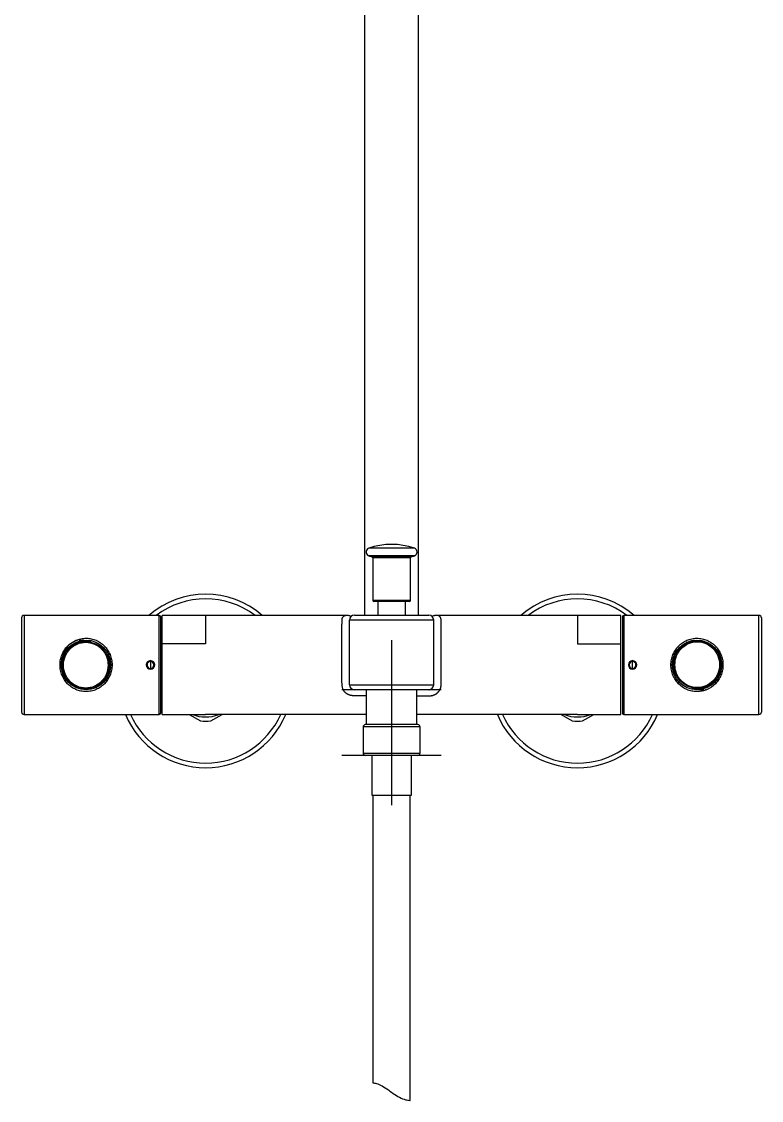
# Model space of a CAD drawing. Header units: millimetres. Extents: x -60 to 7633, y -2614 to 2146.
# Drawn here: x 2818 to 3116.4, y 236.2 to 671.6 of the extents above; entities that cross this region are included whole.
import ezdxf
from ezdxf.lldxf.tags import DXFTag

# ---------------------------------------------------------------- set-up
doc = ezdxf.new("R2010")
doc.units = ezdxf.units.MM
doc.layers.get('0').update_dxf_attribs({"color": 250})
tags = doc.linetypes.add('CENTER2', pattern=[28.575, 19.05, -3.175, 3.175, -3.175]).pattern_tags.tags
tags[10:11] = [DXFTag(74, 4), DXFTag(75, 0), DXFTag(340, '0'), DXFTag(46, 0.0), DXFTag(50, 0.0), DXFTag(44, 0.0), DXFTag(45, 0.0)]
tags[8:9] = [DXFTag(74, 4), DXFTag(75, 0), DXFTag(340, '0'), DXFTag(46, 0.0), DXFTag(50, 0.0), DXFTag(44, 0.0), DXFTag(45, 0.0)]
tags[6:7] = [DXFTag(74, 4), DXFTag(75, 0), DXFTag(340, '0'), DXFTag(46, 0.0), DXFTag(50, 0.0), DXFTag(44, 0.0), DXFTag(45, 0.0)]
tags[4:5] = [DXFTag(74, 4), DXFTag(75, 0), DXFTag(340, '0'), DXFTag(46, 0.0), DXFTag(50, 0.0), DXFTag(44, 0.0), DXFTag(45, 0.0)]

msp = doc.modelspace()

# ---------------------------------------------------------------- linework, layer by layer
at = {"linetype": 'Continuous'}
for p, q in [((2956.34, 838.79), (2956.34, 432.08)), ((2978.14, 432.08), (2978.14, 838.79)), ((2976.47, 459.05), (2958.02, 459.05)), ((2976.47, 456.03), (2958.02, 456.03)), ((2959.29, 455.62), (2975.2, 455.62)), ((2974.84, 455.14), (2959.64, 455.14)), ((2959.64, 455.14), (2959.64, 438.08)), ((2974.84, 438.08), (2974.84, 455.14)), ((2959.64, 438.08), (2974.84, 438.08)), ((2974.34, 437.58), (2960.14, 437.58)), ((2961.64, 437.58), (2961.64, 432.08)), ((2972.84, 432.08), (2972.84, 437.58)), ((2818.99, 431.98), (2818.99, 391.98)), ((2873.49, 431.98), (2818.99, 431.98)), ((2873.49, 391.98), (2873.49, 431.98)), ((2873.99, 431.48), (2873.99, 392.48)), ((2874.74, 420.43), (2874.74, 431.98)), ((2892.24, 431.98), (2874.74, 431.98)), ((2892.24, 431.98), (2892.24, 420.43)), ((2948.61, 431.98), (2892.24, 431.98)), ((2952.24, 432.08), (2982.24, 432.08)), ((3042.24, 431.98), (2985.87, 431.98)), ((3042.24, 431.98), (3042.24, 420.43)), ((3059.74, 431.98), (3042.24, 431.98)), ((3059.74, 420.43), (3059.74, 431.98)), ((3060.44, 431.48), (3060.44, 392.48)), ((3060.94, 431.98), (3060.94, 391.98)), ((3115.44, 431.98), (3060.94, 431.98)), ((3115.44, 391.98), (3115.44, 431.98)), ((2817.99, 430.98), (2817.99, 392.98)), ((2947.24, 405.01), (2947.24, 427.84)), ((2984.24, 430.08), (2950.24, 430.08)), ((2950.24, 403.98), (2950.24, 430.08)), ((2984.24, 403.98), (2984.24, 430.08)), ((3116.44, 430.98), (3116.44, 392.98)), ((2840.59, 421.96), (2840.59, 421.95)), ((2840.59, 421.22), (2840.59, 420.79)), ((2840.69, 421.47), (2840.69, 420.88)), ((2843.19, 421.85), (2841.19, 421.85)), ((2841.19, 421.37), (2841.19, 421.58)), ((2841.19, 421.37), (2841.19, 420.92)), ((2843.19, 421.37), (2841.19, 421.37)), ((2843.19, 421.85), (2843.19, 421.37)), ((2843.69, 422), (2843.69, 421.49)), ((2844.12, 421.68), (2845.08, 421.68)), ((2845.49, 421.3), (2845.49, 421.86)), ((2845.99, 421.13), (2845.99, 421.79)), ((2892.24, 420.43), (2874.74, 420.43)), ((2874.74, 391.98), (2874.74, 420.43)), ((3042.24, 420.43), (3059.74, 420.43)), ((3059.74, 391.98), (3059.74, 420.43)), ((3086.14, 420.99), (3087.35, 420.99)), ((3087.35, 420.99), (3086.14, 420.99)), ((3088.09, 421.69), (3090.99, 421.69)), ((3090.99, 421.93), (3090.99, 421.69)), ((3091.24, 421.62), (3091.24, 421.96)), ((3095.24, 420.34), (3095.24, 420.74)), ((3096.22, 419.9), (3097.92, 418.42)), ((3097.92, 418.42), (3099.04, 416.88)), ((2834.39, 411.86), (2834.39, 414.97)), ((2852.36, 416.12), (2853.09, 416.12)), ((2852.62, 415.6), (2853.3, 415.6)), ((2853.44, 415.1), (2852.79, 415.1)), ((2853.44, 415.1), (2853.44, 408.83)), ((2853.59, 409.34), (2853.59, 414.76)), ((2869.99, 413.7), (2869.99, 413.38)), ((3064.44, 413.38), (3064.44, 413.7)), ((3080.84, 414.62), (3080.84, 409.2)), ((3080.99, 408.85), (3080.99, 415.13)), ((3099.34, 416.45), (3099.34, 415.94)), ((3099.34, 415.94), (3099.44, 415.41)), ((2869.99, 413.38), (2869.99, 410.58)), ((2869.99, 410.58), (2869.99, 410.26)), ((3064.44, 410.58), (3064.44, 413.38)), ((3064.44, 410.26), (3064.44, 410.58)), ((3100.04, 412.1), (3100.04, 408.99)), ((2835.09, 408.02), (2835, 408.54)), ((2835.09, 407.5), (2835.09, 408.02)), ((2836.51, 405.54), (2835.39, 407.08)), ((2838.22, 404.06), (2836.51, 405.54)), ((3080.99, 408.85), (3081.64, 408.85)), ((3081.82, 408.36), (3081.13, 408.36)), ((3082.07, 407.84), (3081.34, 407.84)), ((2839.19, 403.61), (2839.19, 403.22)), ((2843.19, 402.34), (2843.19, 401.99)), ((2843.44, 402.03), (2843.44, 402.27)), ((2846.35, 402.27), (2843.44, 402.27)), ((2848.29, 402.97), (2847.08, 402.97)), ((2847.08, 402.97), (2848.29, 402.97)), ((2950.24, 403.98), (2984.24, 403.98)), ((2982.24, 401.98), (2952.24, 401.98)), ((2956.99, 401.98), (2956.99, 387.93)), ((2977.49, 387.93), (2977.49, 401.98)), ((2982.24, 401.98), (2982.39, 401.98)), ((3088.44, 402.83), (3088.44, 402.17)), ((3088.94, 402.66), (3088.94, 402.1)), ((3090.32, 402.28), (3089.36, 402.28)), ((3090.74, 401.95), (3090.74, 402.47)), ((3091.24, 402.58), (3093.24, 402.58)), ((3091.24, 402.11), (3091.24, 402.58)), ((3091.24, 402.11), (3093.24, 402.11)), ((3093.24, 402.58), (3093.24, 403.03)), ((3093.24, 402.58), (3093.24, 402.38)), ((3093.74, 402.49), (3093.74, 403.08)), ((3093.84, 402.74), (3093.84, 403.17)), ((3093.84, 401.99), (3093.84, 402.01)), ((2956.99, 399.5), (2952.08, 399.51)), ((2977.49, 399.5), (2982.4, 399.51)), ((2818.99, 391.98), (2873.49, 391.98)), ((2874.74, 391.98), (2892.23, 391.98)), ((2885.63, 391.98), (2890.15, 389.36)), ((2956.99, 391.98), (2892.24, 391.98)), ((2894.33, 389.36), (2898.85, 391.97)), ((3042.24, 391.98), (2977.49, 391.98)), ((3035.63, 391.98), (3040.15, 389.36)), ((3042.25, 391.98), (3059.74, 391.98)), ((3044.33, 389.36), (3048.85, 391.97)), ((3060.94, 391.98), (3115.44, 391.98)), ((2977.84, 387.93), (2956.64, 387.93)), ((2978.74, 386.93), (2955.74, 386.93)), ((2955.74, 386.93), (2955.74, 376.43)), ((2978.74, 376.43), (2978.74, 386.93)), ((2955.74, 376.43), (2978.74, 376.43)), ((2977.74, 375.43), (2956.74, 375.43)), ((2959.24, 375.43), (2959.24, 359.43)), ((2975.24, 359.43), (2975.24, 375.43)), ((2959.24, 359.43), (2975.24, 359.43)), ((2959.74, 359.43), (2959.74, 243.33)), ((2974.74, 236.24), (2974.74, 359.43))]:
    msp.add_line(p, q, dxfattribs=at)
at = {"linetype": 'CENTER2'}
for p, q in [((2967.24, 421.98), (2967.24, 381.98)), ((2987.24, 401.98), (2947.24, 401.98)), ((2967.24, 395.43), (2967.24, 355.43)), ((2987.24, 375.43), (2947.24, 375.43))]:
    msp.add_line(p, q, dxfattribs=at)
at = {"linetype": 'Continuous'}
for centre, radius in [((2843.99, 411.98), 10), ((2843.89, 411.88), 9.5), ((3090.44, 411.98), 10), ((3090.54, 412.08), 9.5)]:
    msp.add_circle(centre, radius, dxfattribs=at)
for centre, radius, start, end in [((2958.54, 457.54), 1.6, 109.2373, 250.7627), ((2967.24, 432.62), 28, 70.7627, 109.2373), ((2975.94, 457.54), 1.6, 289.2373, 70.7627), ((2967.24, 482.47), 28, 250.7627, 253.4923), ((2959.14, 455.14), 0.5, 0, 73.4923), ((2975.34, 455.14), 0.5, 106.5077, 180), ((2967.24, 482.47), 28, 286.5077, 289.2373), ((2892.24, 405.48), 35, 49.213, 130.787), ((3042.24, 405.48), 35, 49.213, 130.787), ((2892.24, 405.48), 33.15, 53.0787, 126.9213), ((2960.14, 438.08), 0.5, 180, 270), ((2974.34, 438.08), 0.5, 270, 0), ((3042.24, 405.48), 33.15, 53.0787, 126.9213), ((2818.99, 430.98), 1, 90, 180), ((2873.49, 431.48), 0.5, 0, 90), ((2952.24, 430.08), 2, 90, 180), ((2982.24, 430.08), 2, 0, 90), ((3060.94, 431.48), 0.5, 90, 180), ((3115.44, 430.98), 1, 0, 90), ((-8872.54, 416.04), 11859.79, 359.946702, 0.057011), ((2843.86, 412.06), 10.42, 108.2506, 154.8998), ((2843.93, 411.94), 9.86, 109.7892, 159.5256), ((2844.12, 421.34), 0.343, 90.8197, 172.9529), ((2845.07, 421.34), 0.338, 2.7569, 89.3119), ((3095.87, 419.37), 0.633, 56.6562, 100.4843), ((3149.8, 411.53), 315.33, 179.3623, 179.7069), ((2870.02, 411.98), 1.72, 91.0494, 268.9506), ((2869.96, 411.98), 1.72, 271.0494, 88.9506), ((3064.48, 411.98), 1.72, 91.0494, 268.9506), ((3064.41, 411.98), 1.72, 271.0494, 88.9506), ((3082.3, 411.98), 17.44, 13.2424, 16.2857), ((3102.98, 416.71), 3.77, 191.224, 200.1788), ((2870.01, 411.98), 1.4, 90.6286, 269.3714), ((2869.98, 411.98), 1.4, 270.6286, 89.3714), ((3064.46, 411.98), 1.4, 90.6286, 269.3714), ((3064.43, 411.98), 1.4, 270.6286, 89.3714), ((2784.63, 412.43), 315.33, 359.3623, 359.7069), ((2831.46, 407.24), 3.77, 11.224, 20.1788), ((2852.14, 411.97), 17.44, 193.2424, 196.2857), ((3090.5, 412.02), 9.86, 289.7892, 339.5256), ((2838.57, 404.59), 0.633, 236.6562, 280.4843), ((2952.24, 403.98), 2, 180, 270), ((2982.24, 403.98), 2, 270, 0), ((3089.36, 402.62), 0.338, 182.7569, 269.3119), ((3090.31, 402.62), 0.343, 270.8197, 352.9529), ((3090.58, 411.9), 10.42, 288.2506, 289.3611), ((2818.99, 392.98), 1, 180, 270), ((2892.24, 405.48), 35, 202.6881, 337.3119), ((2892.24, 405.48), 33.15, 204.0336, 335.9664), ((2873.49, 392.48), 0.5, 270, 0), ((2892.24, 405.48), 14.5, 248.5967, 291.4033), ((3042.24, 405.48), 35, 202.6881, 337.3119), ((3042.24, 405.48), 33.15, 204.0336, 335.9664), ((3042.24, 405.48), 14.5, 248.5967, 291.4033), ((3060.94, 392.48), 0.5, 180, 270), ((3115.44, 392.98), 1, 270, 0), ((2892.24, 405.48), 16.25, 262.6199, 277.3801), ((2956.74, 386.93), 1, 95.7392, 180), ((2977.74, 386.93), 1, 0, 84.2608), ((3042.24, 405.48), 16.25, 262.6199, 277.3801), ((2956.74, 376.43), 1, 180, 270), ((2977.74, 376.43), 1, 270, 0)]:
    msp.add_arc(centre, radius, start, end, dxfattribs=at)
for centre, major_axis, ratio, start_param, end_param in [((3095.93, 415.95), (-0.12, 7), 0.049482, 0.850238, 0.965527), ((3096.22, 420.07), (-0.174, -0.245), 0.367406, 0, 1.093273), ((3097.92, 418.53), (-0.226, -0.197), 0.272777, 0, 1.336799), ((3099.04, 416.96), (-0.26, -0.149), 0.233235, 0, 1.437751), ((3099.51, 416.02), (-0.275, -0.121), 0.30567, 5.598494, 6.283185), ((3099.04, 415.94), (-0.3, 0), 0.218155, 3.141593, 3.80655), ((2835.39, 408.02), (0.3, 0), 0.218155, 3.141593, 3.80655), ((2834.92, 407.94), (0.275, 0.121), 0.30567, 5.598494, 6.283185), ((2835.39, 407), (0.26, 0.149), 0.233235, 0, 1.437751), ((2836.51, 405.43), (0.226, 0.197), 0.272777, 0, 1.336799), ((2838.22, 403.89), (0.174, 0.245), 0.367406, 0, 1.093273), ((2838.51, 408), (0.12, -7), 0.049482, 0.850238, 0.965527)]:
    msp.add_ellipse(centre, major_axis=major_axis, ratio=ratio, start_param=start_param, end_param=end_param, dxfattribs=at)
for points, degree, knots in [([(2947.24, 427.84), (2947.24, 428.11), (2947.25, 428.66), (2947.26, 429.35), (2947.27, 429.88), (2947.3, 430.29), (2947.33, 430.59), (2947.36, 430.81), (2947.43, 431.02), (2947.57, 431.27), (2947.8, 431.55), (2948.08, 431.78), (2948.36, 431.92), (2948.54, 431.97), (2948.62, 431.98), (2948.62, 431.98), (2948.62, 431.98)], 3, [0, 0, 0, 0, 0.111021, 0.209072, 0.294157, 0.366279, 0.425448, 0.47168, 0.505014, 0.575341, 0.663388, 0.769213, 0.877003, 0.951134, 0.991756, 1, 1, 1, 1]), ([(2950.75, 431.54), (2950.7, 431.57), (2950.55, 431.64), (2950.29, 431.79), (2949.99, 431.89), (2949.62, 431.94), (2949.15, 431.97), (2948.8, 431.98), (2948.61, 431.98)], 3, [0, 0, 0, 0, 0.290222, 0.536659, 0.690471, 0.813983, 0.913758, 1, 1, 1, 1]), ([(2985.87, 431.98), (2985.68, 431.98), (2985.34, 431.97), (2984.86, 431.94), (2984.5, 431.89), (2984.19, 431.79), (2983.93, 431.64), (2983.78, 431.57), (2983.73, 431.54)], 3, [0, 0, 0, 0, 0.086242, 0.186017, 0.309529, 0.463341, 0.709778, 1, 1, 1, 1]), ([(2987.24, 427.84), (2987.24, 427.84), (2987.24, 427.97), (2987.24, 428.19), (2987.24, 428.53), (2987.25, 429.04), (2987.23, 429.64), (2987.28, 430.35), (2987.09, 431.11), (2986.66, 431.59), (2986.3, 431.9), (2985.92, 431.97), (2985.86, 431.98), (2985.87, 431.98), (2985.87, 431.98)], 5, [0, 0, 0, 0, 0, 0, 0.010028, 0.086574, 0.158451, 0.242527, 0.358747, 0.472131, 0.655942, 0.798135, 0.9879, 1, 1, 1, 1, 1, 1]), ([(2844.23, 422.74), (2844.15, 422.75), (2843.37, 422.75), (2841.89, 422.61), (2839.23, 421.76), (2836.96, 420.18), (2835.23, 418.04), (2834.25, 416.17), (2833.63, 414.13), (2833.42, 411.96), (2833.64, 409.82), (2834.45, 407.1), (2836.01, 404.75), (2838.09, 402.99), (2839.9, 401.99), (2841.89, 401.36), (2843.29, 401.21), (2843.99, 401.21), (2844.7, 401.21), (2846.09, 401.36), (2848.09, 401.99), (2849.89, 402.99), (2851.98, 404.75), (2853.53, 407.1), (2854.35, 409.82), (2854.56, 411.96), (2854.36, 414.13), (2853.73, 416.17), (2852.75, 418.04), (2851.03, 420.18), (2848.75, 421.76), (2846.17, 422.58), (2844.85, 422.73), (2844.23, 422.74)], 3, [0, 0, 0, 0, 0.003566, 0.034816, 0.066066, 0.128565, 0.159815, 0.191065, 0.222315, 0.253565, 0.284815, 0.316064, 0.378564, 0.409814, 0.441064, 0.472314, 0.503563, 0.503563, 0.503563, 0.534814, 0.566064, 0.597314, 0.628564, 0.691064, 0.722315, 0.753565, 0.784815, 0.816065, 0.847315, 0.878565, 0.941066, 0.972316, 1, 1, 1, 1]), ([(3090.2, 401.21), (3090.28, 401.21), (3091.06, 401.2), (3092.55, 401.35), (3095.2, 402.2), (3097.48, 403.78), (3099.2, 405.92), (3100.18, 407.78), (3100.81, 409.82), (3101.01, 412), (3100.8, 414.14), (3099.98, 416.86), (3098.43, 419.21), (3096.34, 420.97), (3094.54, 421.97), (3092.54, 422.6), (3091.15, 422.75), (3090.44, 422.75), (3089.74, 422.75), (3088.34, 422.6), (3086.35, 421.97), (3084.54, 420.97), (3082.46, 419.21), (3080.9, 416.86), (3080.09, 414.14), (3079.87, 412), (3080.08, 409.82), (3080.7, 407.78), (3081.68, 405.92), (3083.41, 403.78), (3085.68, 402.2), (3088.26, 401.38), (3089.58, 401.23), (3090.2, 401.21)], 3, [0, 0, 0, 0, 0.003566, 0.034816, 0.066066, 0.128565, 0.159815, 0.191065, 0.222315, 0.253565, 0.284815, 0.316064, 0.378564, 0.409814, 0.441064, 0.472314, 0.503563, 0.503563, 0.503563, 0.534814, 0.566064, 0.597314, 0.628564, 0.691064, 0.722315, 0.753565, 0.784815, 0.816065, 0.847315, 0.878565, 0.941066, 0.972316, 1, 1, 1, 1]), ([(2852.89, 411.88), (2852.89, 413.1), (2852.66, 414.3), (2851.76, 416.51), (2851.11, 417.52), (2849.48, 419.21), (2848.5, 419.9), (2846.33, 420.85), (2845.12, 421.11), (2842.71, 421.11), (2841.5, 420.86), (2839.3, 419.91), (2838.32, 419.22), (2836.69, 417.53), (2836.03, 416.52), (2835.14, 414.32), (2834.89, 413.1), (2834.89, 410.69), (2835.12, 409.48), (2836.01, 407.25), (2836.67, 406.25), (2838.3, 404.55), (2839.28, 403.86), (2841.46, 402.91), (2842.67, 402.65), (2845.08, 402.65), (2846.29, 402.9), (2848.48, 403.84), (2849.46, 404.53), (2851.11, 406.23), (2851.76, 407.24), (2852.65, 409.46), (2852.89, 410.66), (2852.89, 411.88)], 3, [0, 0, 0, 0, 0.0625, 0.0625, 0.125, 0.125, 0.1875, 0.1875, 0.25, 0.25, 0.3125, 0.3125, 0.375, 0.375, 0.4375, 0.4375, 0.5, 0.5, 0.5625, 0.5625, 0.625, 0.625, 0.6875, 0.6875, 0.75, 0.75, 0.8125, 0.8125, 0.875, 0.875, 0.9375, 0.9375, 1, 1, 1, 1]), ([(3081.54, 412.08), (3081.54, 410.86), (3081.78, 409.66), (3082.67, 407.44), (3083.33, 406.43), (3084.95, 404.75), (3085.94, 404.06), (3088.1, 403.11), (3089.31, 402.85), (3091.73, 402.85), (3092.94, 403.1), (3095.14, 404.05), (3096.12, 404.74), (3097.75, 406.42), (3098.41, 407.44), (3099.3, 409.64), (3099.54, 410.85), (3099.54, 413.26), (3099.31, 414.48), (3098.42, 416.7), (3097.77, 417.71), (3096.13, 419.41), (3095.15, 420.1), (3092.98, 421.05), (3091.77, 421.31), (3089.36, 421.31), (3088.14, 421.06), (3085.95, 420.11), (3084.97, 419.43), (3083.32, 417.72), (3082.68, 416.72), (3081.78, 414.5), (3081.54, 413.3), (3081.54, 412.08)], 3, [0, 0, 0, 0, 0.0625, 0.0625, 0.125, 0.125, 0.1875, 0.1875, 0.25, 0.25, 0.3125, 0.3125, 0.375, 0.375, 0.4375, 0.4375, 0.5, 0.5, 0.5625, 0.5625, 0.625, 0.625, 0.6875, 0.6875, 0.75, 0.75, 0.8125, 0.8125, 0.875, 0.875, 0.9375, 0.9375, 1, 1, 1, 1]), ([(2952.08, 399.51), (2951.99, 399.51), (2951.82, 399.52), (2951.56, 399.55), (2951.3, 399.58), (2951.05, 399.62), (2950.81, 399.67), (2950.58, 399.72), (2950.35, 399.79), (2950.13, 399.87), (2949.92, 399.95), (2949.71, 400.04), (2949.51, 400.14), (2949.32, 400.25), (2949.14, 400.37), (2948.96, 400.5), (2948.79, 400.64), (2948.62, 400.78), (2948.47, 400.94), (2948.32, 401.1), (2948.18, 401.28), (2948.01, 401.5), (2947.84, 401.78), (2947.68, 402.12), (2947.55, 402.51), (2947.43, 402.93), (2947.35, 403.39), (2947.29, 403.89), (2947.25, 404.43), (2947.24, 404.81), (2947.24, 405.01)], 3, [0, 0, 0, 0, 0.029988, 0.059312, 0.088023, 0.11618, 0.143842, 0.171071, 0.197936, 0.224504, 0.250848, 0.277041, 0.303157, 0.329271, 0.355459, 0.381795, 0.408354, 0.435205, 0.462419, 0.490063, 0.518199, 0.546887, 0.592041, 0.639881, 0.690772, 0.74502, 0.802877, 0.86455, 0.93021, 1, 1, 1, 1]), ([(2982.4, 399.51), (2982.45, 399.51), (2982.64, 399.52), (2982.99, 399.54), (2983.71, 399.61), (2984.46, 399.97), (2985.17, 400.18), (2985.61, 400.65), (2986.45, 401.22), (2986.85, 402.22), (2987.1, 402.61), (2987.24, 403.38), (2987.24, 404.1), (2987.24, 404.25), (2987.24, 404.5), (2987.24, 404.69), (2987.24, 404.85), (2987.24, 404.96), (2987.24, 405.01)], 5, [0, 0, 0, 0, 0, 0, 0.015054, 0.046319, 0.074369, 0.114818, 0.235512, 0.367536, 0.434184, 0.725106, 0.770802, 0.808014, 0.839091, 0.889894, 0.951549, 1, 1, 1, 1, 1, 1]), ([(2959.74, 243.34), (2959.74, 243.34), (2959.74, 243.34), (2959.75, 243.34), (2959.98, 243.33), (2960.85, 243.16), (2961.49, 242.99), (2963, 242.33), (2963.84, 241.85), (2965.52, 240.76), (2966.38, 240.14), (2967.24, 239.54)], 3, [0, 0, 0, 0, 0.004583, 0.004583, 0.253437, 0.253437, 0.502291, 0.502291, 0.751146, 0.751146, 1, 1, 1, 1]), ([(2967.24, 239.54), (2968.11, 238.93), (2968.96, 238.35), (2970.68, 237.34), (2971.55, 236.93), (2973.06, 236.43), (2973.69, 236.34), (2974.53, 236.24), (2974.74, 236.24), (2974.74, 236.24)], 3, [0, 0, 0, 0, 0.250986, 0.250986, 0.501972, 0.501972, 0.752959, 0.752959, 1, 1, 1, 1])]:
    msp.add_open_spline(points, degree=degree, knots=knots, dxfattribs=at)
for points, degree in [([(2950.84, 431.5), (2950.84, 431.5), (2950.84, 431.5), (2950.84, 431.5)], 3), ([(2983.65, 431.5), (2983.65, 431.5), (2983.65, 431.5), (2983.65, 431.5)], 3), ([(2845.41, 421.26), (2845.41, 421.31), (2845.41, 421.36)], 2), ([(2834.39, 414.97), (2834.39, 415), (2834.43, 415.02), (2834.49, 415.04)], 3), ([(3100.04, 408.99), (3100.04, 408.96), (3100.01, 408.93), (3099.94, 408.92)], 3), ([(3089.02, 402.7), (3089.02, 402.65), (3089.02, 402.6)], 2)]:
    msp.add_open_spline(points, degree=degree, dxfattribs=at)

doc.saveas('drawing.dxf')
